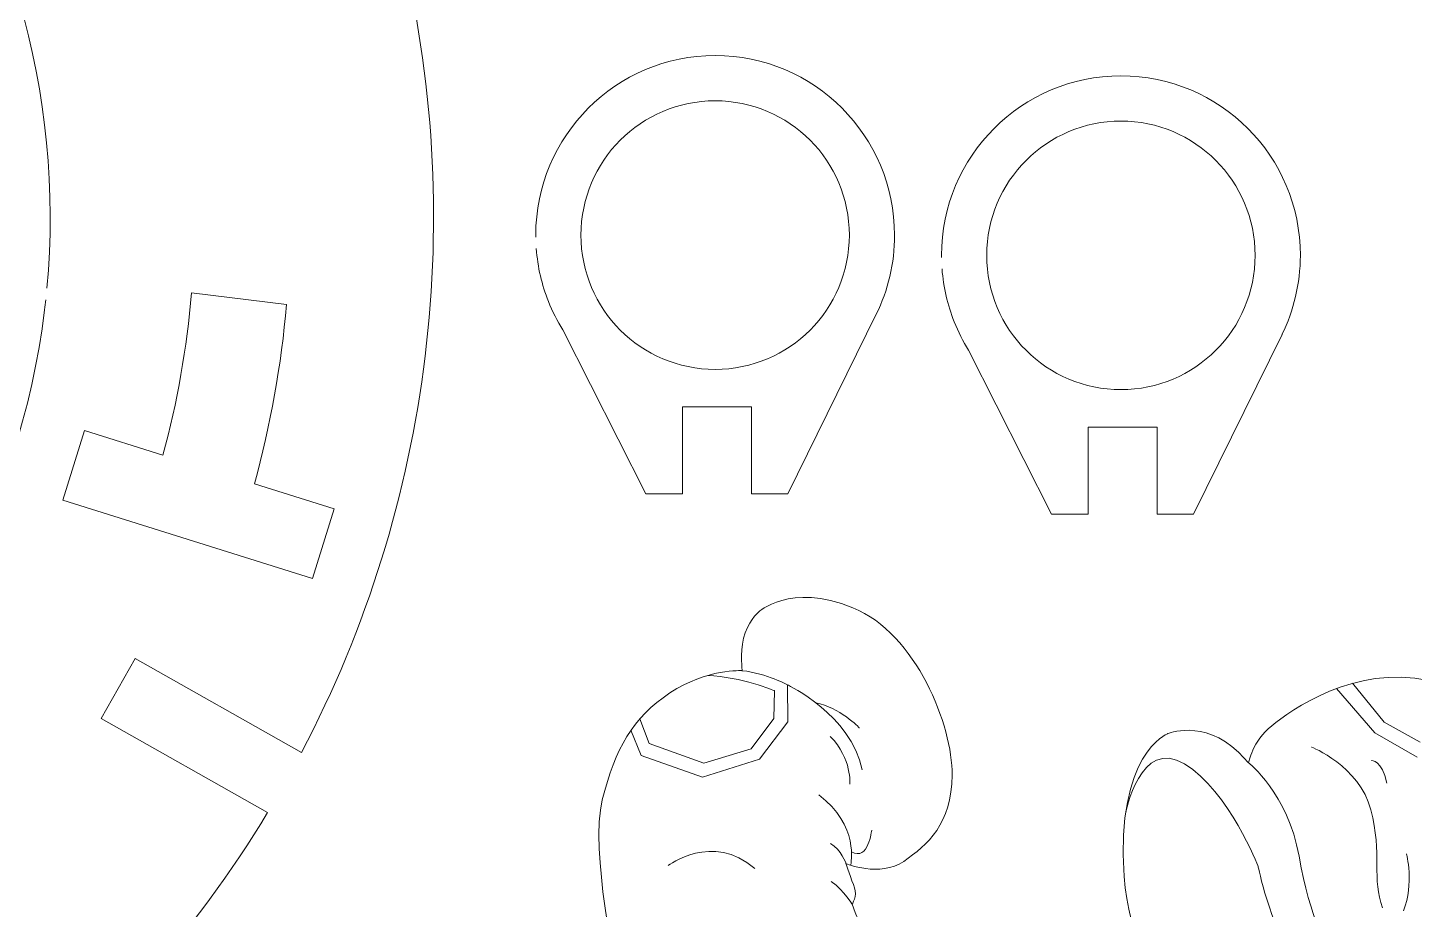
# Model space of a CAD drawing. Header units: centimetres. Extents: x -65 to 125, y -59 to 116.
# Drawn here: x 12.17 to 19.41, y 8.34 to 12.94 of the extents above; entities that cross this region are included whole.
import ezdxf

# ---------------------------------------------------------------- set-up
doc = ezdxf.new("R2010")
doc.units = ezdxf.units.CM
doc.header["$MEASUREMENT"] = 0
doc.layers.add('layer 1', color=7, linetype='Continuous')

msp = doc.modelspace()

# ---------------------------------------------------------------- linework, layer by layer
at = {"layer": 'layer 1', "color": 250, "lineweight": 9}
for points, knots in [([(-27.41654, 31.46228), (-27.41654, 31.46228), (26.77014, 31.46228), (26.77014, 31.46228), (26.77014, 31.46228), (26.77014, 31.46228), (26.77014, -20.81939), (26.77014, -20.81939), (26.77014, -20.81939), (26.77014, -20.81939), (-27.41654, -20.81939), (-27.41654, -20.81939), (-27.41654, -20.81939), (-27.41654, -20.81939), (-27.41654, 31.46228), (-27.41654, 31.46228)], [0, 0, 0, 0, 0.2, 0.2, 0.2, 0.2, 0.4, 0.4, 0.4, 0.4, 0.6, 0.6, 0.6, 0.6, 1, 1, 1, 1]), ([(16.59935, 11.44269), (16.59935, 11.44269), (16.59935, 11.44269), (16.59935, 11.44269), (16.59935, 11.44269), (16.6606, 11.56717), (16.69507, 11.70721), (16.69507, 11.85532), (16.69507, 11.85532), (16.69507, 11.85532), (16.69507, 11.85532), (16.69507, 11.85532), (16.69507, 11.85532), (16.69507, 12.37216), (16.27609, 12.79114), (15.75925, 12.79114), (15.75925, 12.79114), (15.75925, 12.79114), (15.75925, 12.79114), (15.75925, 12.79114), (15.75925, 12.79114), (15.24241, 12.79114), (14.82343, 12.37216), (14.82343, 11.85532)], [0, 0, 0, 0, 0.1428571, 0.1428571, 0.1428571, 0.1428571, 0.2857143, 0.2857143, 0.2857143, 0.2857143, 0.4285714, 0.4285714, 0.4285714, 0.4285714, 0.5714286, 0.5714286, 0.5714286, 0.5714286, 0.7142857, 0.7142857, 0.7142857, 0.7142857, 1, 1, 1, 1]), ([(18.71602, 11.33686), (18.71602, 11.33686), (18.71602, 11.33686), (18.71602, 11.33686), (18.71602, 11.33686), (18.77727, 11.46134), (18.81174, 11.60138), (18.81174, 11.74949), (18.81174, 11.74949), (18.81174, 11.74949), (18.81174, 11.74949), (18.81174, 11.74949), (18.81174, 11.74949), (18.81174, 12.26633), (18.39276, 12.68531), (17.87592, 12.68531), (17.87592, 12.68531), (17.87592, 12.68531), (17.87592, 12.68531), (17.87592, 12.68531), (17.87592, 12.68531), (17.35908, 12.68531), (16.9401, 12.26633), (16.9401, 11.74949)], [0, 0, 0, 0, 0.1428571, 0.1428571, 0.1428571, 0.1428571, 0.2857143, 0.2857143, 0.2857143, 0.2857143, 0.4285714, 0.4285714, 0.4285714, 0.4285714, 0.5714286, 0.5714286, 0.5714286, 0.5714286, 0.7142857, 0.7142857, 0.7142857, 0.7142857, 1, 1, 1, 1]), ([(14.82343, 11.85532), (14.82343, 11.85532), (14.82343, 11.85532), (14.82343, 11.85532), (14.82343, 11.85532), (14.82343, 11.85532), (14.82349, 11.84488), (14.82349, 11.84488)], [0, 0, 0, 0, 0.3333333, 0.3333333, 0.3333333, 0.3333333, 1, 1, 1, 1]), ([(16.9401, 11.74949), (16.9401, 11.74949), (16.9401, 11.74949), (16.9401, 11.74949), (16.9401, 11.74949), (16.9401, 11.74949), (16.94016, 11.73905), (16.94016, 11.73905)], [0, 0, 0, 0, 0.3333333, 0.3333333, 0.3333333, 0.3333333, 1, 1, 1, 1]), ([(12.26135, 11.46586), (12.26135, 11.46586), (12.26135, 11.46586), (12.26135, 11.46586), (12.26135, 11.46586), (12.26348, 11.48331), (12.26547, 11.50076), (12.26736, 11.51822)], [0, 0, 0, 0, 0.3333333, 0.3333333, 0.3333333, 0.3333333, 1, 1, 1, 1]), ([(14.88937, 11.50967), (14.88937, 11.50967), (14.88937, 11.50967), (14.88937, 11.50967), (14.88937, 11.50967), (14.88937, 11.50967), (14.88933, 11.50967), (14.88933, 11.50967)], [0, 0, 0, 0, 0.3333333, 0.3333333, 0.3333333, 0.3333333, 1, 1, 1, 1]), ([(14.88951, 11.50931), (14.88951, 11.50931), (14.88951, 11.50931), (14.88951, 11.50931), (14.88951, 11.50931), (14.91024, 11.45725), (14.93554, 11.4075), (14.96486, 11.36053)], [0, 0, 0, 0, 0.3333333, 0.3333333, 0.3333333, 0.3333333, 1, 1, 1, 1]), ([(16.13849, 10.50594), (16.13849, 10.50594), (16.13849, 10.50594), (16.13849, 10.50594), (16.13849, 10.50594), (16.13849, 10.50594), (16.59942, 11.44269), (16.59942, 11.44269)], [0, 0, 0, 0, 0.3333333, 0.3333333, 0.3333333, 0.3333333, 1, 1, 1, 1]), ([(16.59942, 11.44269), (16.59942, 11.44269), (16.59942, 11.44269), (16.59942, 11.44269), (16.59942, 11.44269), (16.59942, 11.44269), (16.59935, 11.44269), (16.59935, 11.44269)], [0, 0, 0, 0, 0.3333333, 0.3333333, 0.3333333, 0.3333333, 1, 1, 1, 1]), ([(14.96486, 11.36053), (14.96486, 11.36053), (14.96486, 11.36053), (14.96486, 11.36053), (14.96486, 11.36053), (14.96486, 11.36053), (15.39766, 10.50594), (15.39766, 10.50594)], [0, 0, 0, 0, 0.3333333, 0.3333333, 0.3333333, 0.3333333, 1, 1, 1, 1]), ([(17.00604, 11.40384), (17.00604, 11.40384), (17.00604, 11.40384), (17.00604, 11.40384), (17.00604, 11.40384), (17.00604, 11.40384), (17.006, 11.40384), (17.006, 11.40384)], [0, 0, 0, 0, 0.3333333, 0.3333333, 0.3333333, 0.3333333, 1, 1, 1, 1]), ([(17.00618, 11.40348), (17.00618, 11.40348), (17.00618, 11.40348), (17.00618, 11.40348), (17.00618, 11.40348), (17.02691, 11.35142), (17.05221, 11.30167), (17.08153, 11.2547)], [0, 0, 0, 0, 0.3333333, 0.3333333, 0.3333333, 0.3333333, 1, 1, 1, 1]), ([(18.25516, 10.40011), (18.25516, 10.40011), (18.25516, 10.40011), (18.25516, 10.40011), (18.25516, 10.40011), (18.25516, 10.40011), (18.71609, 11.33686), (18.71609, 11.33686)], [0, 0, 0, 0, 0.3333333, 0.3333333, 0.3333333, 0.3333333, 1, 1, 1, 1]), ([(18.71609, 11.33686), (18.71609, 11.33686), (18.71609, 11.33686), (18.71609, 11.33686), (18.71609, 11.33686), (18.71609, 11.33686), (18.71602, 11.33686), (18.71602, 11.33686)], [0, 0, 0, 0, 0.3333333, 0.3333333, 0.3333333, 0.3333333, 1, 1, 1, 1]), ([(17.08153, 11.2547), (17.08153, 11.2547), (17.08153, 11.2547), (17.08153, 11.2547), (17.08153, 11.2547), (17.08153, 11.2547), (17.51433, 10.40011), (17.51433, 10.40011)], [0, 0, 0, 0, 0.3333333, 0.3333333, 0.3333333, 0.3333333, 1, 1, 1, 1]), ([(15.58905, 10.50594), (15.58905, 10.50594), (15.58905, 10.50594), (15.58905, 10.50594), (15.58905, 10.50594), (15.58905, 10.50594), (15.58905, 10.96023), (15.58905, 10.96023)], [0, 0, 0, 0, 0.3333333, 0.3333333, 0.3333333, 0.3333333, 1, 1, 1, 1]), ([(15.58905, 10.96023), (15.58905, 10.96023), (15.58905, 10.96023), (15.58905, 10.96023), (15.58905, 10.96023), (15.58905, 10.96023), (15.94905, 10.96023), (15.94905, 10.96023)], [0, 0, 0, 0, 0.3333333, 0.3333333, 0.3333333, 0.3333333, 1, 1, 1, 1]), ([(15.94905, 10.96023), (15.94905, 10.96023), (15.94905, 10.96023), (15.94905, 10.96023), (15.94905, 10.96023), (15.94905, 10.96023), (15.94905, 10.50594), (15.94905, 10.50594)], [0, 0, 0, 0, 0.3333333, 0.3333333, 0.3333333, 0.3333333, 1, 1, 1, 1]), ([(17.70572, 10.40011), (17.70572, 10.40011), (17.70572, 10.40011), (17.70572, 10.40011), (17.70572, 10.40011), (17.70572, 10.40011), (17.70572, 10.8544), (17.70572, 10.8544)], [0, 0, 0, 0, 0.3333333, 0.3333333, 0.3333333, 0.3333333, 1, 1, 1, 1]), ([(17.70572, 10.8544), (17.70572, 10.8544), (17.70572, 10.8544), (17.70572, 10.8544), (17.70572, 10.8544), (17.70572, 10.8544), (18.06572, 10.8544), (18.06572, 10.8544)], [0, 0, 0, 0, 0.3333333, 0.3333333, 0.3333333, 0.3333333, 1, 1, 1, 1]), ([(18.06572, 10.8544), (18.06572, 10.8544), (18.06572, 10.8544), (18.06572, 10.8544), (18.06572, 10.8544), (18.06572, 10.8544), (18.06572, 10.40011), (18.06572, 10.40011)], [0, 0, 0, 0, 0.3333333, 0.3333333, 0.3333333, 0.3333333, 1, 1, 1, 1]), ([(15.39766, 10.50594), (15.39766, 10.50594), (15.39766, 10.50594), (15.39766, 10.50594), (15.39766, 10.50594), (15.39766, 10.50594), (15.58905, 10.50594), (15.58905, 10.50594)], [0, 0, 0, 0, 0.3333333, 0.3333333, 0.3333333, 0.3333333, 1, 1, 1, 1]), ([(15.94905, 10.50594), (15.94905, 10.50594), (15.94905, 10.50594), (15.94905, 10.50594), (15.94905, 10.50594), (15.94905, 10.50594), (16.13849, 10.50594), (16.13849, 10.50594)], [0, 0, 0, 0, 0.3333333, 0.3333333, 0.3333333, 0.3333333, 1, 1, 1, 1]), ([(17.51433, 10.40011), (17.51433, 10.40011), (17.51433, 10.40011), (17.51433, 10.40011), (17.51433, 10.40011), (17.51433, 10.40011), (17.70572, 10.40011), (17.70572, 10.40011)], [0, 0, 0, 0, 0.3333333, 0.3333333, 0.3333333, 0.3333333, 1, 1, 1, 1]), ([(18.06572, 10.40011), (18.06572, 10.40011), (18.06572, 10.40011), (18.06572, 10.40011), (18.06572, 10.40011), (18.06572, 10.40011), (18.25516, 10.40011), (18.25516, 10.40011)], [0, 0, 0, 0, 0.3333333, 0.3333333, 0.3333333, 0.3333333, 1, 1, 1, 1])]:
    msp.add_open_spline(points, degree=3, knots=knots, dxfattribs=at)
for points in [[(12.27334, 11.578), (12.36809, 12.59408), (12.07093, 13.60971), (11.44007, 14.41544)], [(13.60157, 9.15823), (14.28392, 10.45676), (14.46695, 11.96026), (14.11603, 13.38457)], [(14.82605, 11.78488), (14.83324, 11.68832), (14.85508, 11.59585), (14.88937, 11.50967)], [(16.94272, 11.67905), (16.94991, 11.58249), (16.97175, 11.49002), (17.00604, 11.40384)], [(14.88933, 11.50967), (14.88933, 11.50967), (14.88951, 11.50931), (14.88951, 11.50931)], [(10.75642, 8.79944), (11.5918, 9.45352), (12.13315, 10.41265), (12.26135, 11.46586)], [(17.006, 11.40384), (17.006, 11.40384), (17.00618, 11.40348), (17.00618, 11.40348)], [(12.5561, 9.33491), (12.5561, 9.33491), (12.73305, 9.64842), (12.73305, 9.64842)], [(13.60157, 9.15823), (13.60157, 9.15823), (12.73305, 9.64842), (12.73305, 9.64842)], [(13.42461, 8.84472), (13.42461, 8.84472), (12.5561, 9.33491), (12.5561, 9.33491)], [(11.98912, 7.22504), (12.56183, 7.67346), (13.04825, 8.22228), (13.42461, 8.84472)]]:
    msp.add_open_spline(points, degree=3, dxfattribs=at)
at = {"layer": 'layer 1', "color": 142, "lineweight": 9}
for points, knots in [([(15.75925, 12.55532), (15.37265, 12.55532), (15.05925, 12.24192), (15.05925, 11.85532), (15.05925, 11.85532), (15.05925, 11.46872), (15.37265, 11.15532), (15.75925, 11.15532), (15.75925, 11.15532), (16.14585, 11.15532), (16.45925, 11.46872), (16.45925, 11.85532), (16.45925, 11.85532), (16.45925, 12.24192), (16.14585, 12.55532), (15.75925, 12.55532)], [0, 0, 0, 0, 0.2, 0.2, 0.2, 0.2, 0.4, 0.4, 0.4, 0.4, 0.6, 0.6, 0.6, 0.6, 1, 1, 1, 1]), ([(15.75925, 12.55532), (15.37265, 12.55532), (15.05925, 12.24192), (15.05925, 11.85532), (15.05925, 11.85532), (15.05925, 11.46872), (15.37265, 11.15532), (15.75925, 11.15532), (15.75925, 11.15532), (16.14585, 11.15532), (16.45925, 11.46872), (16.45925, 11.85532), (16.45925, 11.85532), (16.45925, 12.24192), (16.14585, 12.55532), (15.75925, 12.55532)], [0, 0, 0, 0, 0.2, 0.2, 0.2, 0.2, 0.4, 0.4, 0.4, 0.4, 0.6, 0.6, 0.6, 0.6, 1, 1, 1, 1]), ([(15.75925, 12.55532), (15.37265, 12.55532), (15.05925, 12.24192), (15.05925, 11.85532), (15.05925, 11.85532), (15.05925, 11.46872), (15.37265, 11.15532), (15.75925, 11.15532), (15.75925, 11.15532), (16.14585, 11.15532), (16.45925, 11.46872), (16.45925, 11.85532), (16.45925, 11.85532), (16.45925, 12.24192), (16.14585, 12.55532), (15.75925, 12.55532)], [0, 0, 0, 0, 0.2, 0.2, 0.2, 0.2, 0.4, 0.4, 0.4, 0.4, 0.6, 0.6, 0.6, 0.6, 1, 1, 1, 1]), ([(15.75925, 12.55532), (15.37265, 12.55532), (15.05925, 12.24192), (15.05925, 11.85532), (15.05925, 11.85532), (15.05925, 11.46872), (15.37265, 11.15532), (15.75925, 11.15532), (15.75925, 11.15532), (16.14585, 11.15532), (16.45925, 11.46872), (16.45925, 11.85532), (16.45925, 11.85532), (16.45925, 12.24192), (16.14585, 12.55532), (15.75925, 12.55532)], [0, 0, 0, 0, 0.2, 0.2, 0.2, 0.2, 0.4, 0.4, 0.4, 0.4, 0.6, 0.6, 0.6, 0.6, 1, 1, 1, 1]), ([(15.75925, 12.55532), (15.37265, 12.55532), (15.05925, 12.24192), (15.05925, 11.85532), (15.05925, 11.85532), (15.05925, 11.46872), (15.37265, 11.15532), (15.75925, 11.15532), (15.75925, 11.15532), (16.14585, 11.15532), (16.45925, 11.46872), (16.45925, 11.85532), (16.45925, 11.85532), (16.45925, 12.24192), (16.14585, 12.55532), (15.75925, 12.55532)], [0, 0, 0, 0, 0.2, 0.2, 0.2, 0.2, 0.4, 0.4, 0.4, 0.4, 0.6, 0.6, 0.6, 0.6, 1, 1, 1, 1]), ([(15.75925, 12.55532), (15.37265, 12.55532), (15.05925, 12.24192), (15.05925, 11.85532), (15.05925, 11.85532), (15.05925, 11.46872), (15.37265, 11.15532), (15.75925, 11.15532), (15.75925, 11.15532), (16.14585, 11.15532), (16.45925, 11.46872), (16.45925, 11.85532), (16.45925, 11.85532), (16.45925, 12.24192), (16.14585, 12.55532), (15.75925, 12.55532)], [0, 0, 0, 0, 0.2, 0.2, 0.2, 0.2, 0.4, 0.4, 0.4, 0.4, 0.6, 0.6, 0.6, 0.6, 1, 1, 1, 1]), ([(15.75925, 12.55532), (15.37265, 12.55532), (15.05925, 12.24192), (15.05925, 11.85532), (15.05925, 11.85532), (15.05925, 11.46872), (15.37265, 11.15532), (15.75925, 11.15532), (15.75925, 11.15532), (16.14585, 11.15532), (16.45925, 11.46872), (16.45925, 11.85532), (16.45925, 11.85532), (16.45925, 12.24192), (16.14585, 12.55532), (15.75925, 12.55532)], [0, 0, 0, 0, 0.2, 0.2, 0.2, 0.2, 0.4, 0.4, 0.4, 0.4, 0.6, 0.6, 0.6, 0.6, 1, 1, 1, 1]), ([(15.75925, 12.55532), (15.37265, 12.55532), (15.05925, 12.24192), (15.05925, 11.85532), (15.05925, 11.85532), (15.05925, 11.46872), (15.37265, 11.15532), (15.75925, 11.15532), (15.75925, 11.15532), (16.14585, 11.15532), (16.45925, 11.46872), (16.45925, 11.85532), (16.45925, 11.85532), (16.45925, 12.24192), (16.14585, 12.55532), (15.75925, 12.55532)], [0, 0, 0, 0, 0.2, 0.2, 0.2, 0.2, 0.4, 0.4, 0.4, 0.4, 0.6, 0.6, 0.6, 0.6, 1, 1, 1, 1]), ([(15.75925, 12.55532), (15.37265, 12.55532), (15.05925, 12.24192), (15.05925, 11.85532), (15.05925, 11.85532), (15.05925, 11.46872), (15.37265, 11.15532), (15.75925, 11.15532), (15.75925, 11.15532), (16.14585, 11.15532), (16.45925, 11.46872), (16.45925, 11.85532), (16.45925, 11.85532), (16.45925, 12.24192), (16.14585, 12.55532), (15.75925, 12.55532)], [0, 0, 0, 0, 0.2, 0.2, 0.2, 0.2, 0.4, 0.4, 0.4, 0.4, 0.6, 0.6, 0.6, 0.6, 1, 1, 1, 1]), ([(15.75925, 12.55532), (15.37265, 12.55532), (15.05925, 12.24192), (15.05925, 11.85532), (15.05925, 11.85532), (15.05925, 11.46872), (15.37265, 11.15532), (15.75925, 11.15532), (15.75925, 11.15532), (16.14585, 11.15532), (16.45925, 11.46872), (16.45925, 11.85532), (16.45925, 11.85532), (16.45925, 12.24192), (16.14585, 12.55532), (15.75925, 12.55532)], [0, 0, 0, 0, 0.2, 0.2, 0.2, 0.2, 0.4, 0.4, 0.4, 0.4, 0.6, 0.6, 0.6, 0.6, 1, 1, 1, 1]), ([(15.75925, 12.55532), (15.37265, 12.55532), (15.05925, 12.24192), (15.05925, 11.85532), (15.05925, 11.85532), (15.05925, 11.46872), (15.37265, 11.15532), (15.75925, 11.15532), (15.75925, 11.15532), (16.14585, 11.15532), (16.45925, 11.46872), (16.45925, 11.85532), (16.45925, 11.85532), (16.45925, 12.24192), (16.14585, 12.55532), (15.75925, 12.55532)], [0, 0, 0, 0, 0.2, 0.2, 0.2, 0.2, 0.4, 0.4, 0.4, 0.4, 0.6, 0.6, 0.6, 0.6, 1, 1, 1, 1]), ([(15.75925, 12.55532), (15.37265, 12.55532), (15.05925, 12.24192), (15.05925, 11.85532), (15.05925, 11.85532), (15.05925, 11.46872), (15.37265, 11.15532), (15.75925, 11.15532), (15.75925, 11.15532), (16.14585, 11.15532), (16.45925, 11.46872), (16.45925, 11.85532), (16.45925, 11.85532), (16.45925, 12.24192), (16.14585, 12.55532), (15.75925, 12.55532)], [0, 0, 0, 0, 0.2, 0.2, 0.2, 0.2, 0.4, 0.4, 0.4, 0.4, 0.6, 0.6, 0.6, 0.6, 1, 1, 1, 1]), ([(15.75925, 12.55532), (15.37265, 12.55532), (15.05925, 12.24192), (15.05925, 11.85532), (15.05925, 11.85532), (15.05925, 11.46872), (15.37265, 11.15532), (15.75925, 11.15532), (15.75925, 11.15532), (16.14585, 11.15532), (16.45925, 11.46872), (16.45925, 11.85532), (16.45925, 11.85532), (16.45925, 12.24192), (16.14585, 12.55532), (15.75925, 12.55532)], [0, 0, 0, 0, 0.2, 0.2, 0.2, 0.2, 0.4, 0.4, 0.4, 0.4, 0.6, 0.6, 0.6, 0.6, 1, 1, 1, 1]), ([(15.75925, 12.55532), (15.37265, 12.55532), (15.05925, 12.24192), (15.05925, 11.85532), (15.05925, 11.85532), (15.05925, 11.46872), (15.37265, 11.15532), (15.75925, 11.15532), (15.75925, 11.15532), (16.14585, 11.15532), (16.45925, 11.46872), (16.45925, 11.85532), (16.45925, 11.85532), (16.45925, 12.24192), (16.14585, 12.55532), (15.75925, 12.55532)], [0, 0, 0, 0, 0.2, 0.2, 0.2, 0.2, 0.4, 0.4, 0.4, 0.4, 0.6, 0.6, 0.6, 0.6, 1, 1, 1, 1]), ([(15.75925, 12.55532), (15.37265, 12.55532), (15.05925, 12.24192), (15.05925, 11.85532), (15.05925, 11.85532), (15.05925, 11.46872), (15.37265, 11.15532), (15.75925, 11.15532), (15.75925, 11.15532), (16.14585, 11.15532), (16.45925, 11.46872), (16.45925, 11.85532), (16.45925, 11.85532), (16.45925, 12.24192), (16.14585, 12.55532), (15.75925, 12.55532)], [0, 0, 0, 0, 0.2, 0.2, 0.2, 0.2, 0.4, 0.4, 0.4, 0.4, 0.6, 0.6, 0.6, 0.6, 1, 1, 1, 1]), ([(15.75925, 12.55532), (15.37265, 12.55532), (15.05925, 12.24192), (15.05925, 11.85532), (15.05925, 11.85532), (15.05925, 11.46872), (15.37265, 11.15532), (15.75925, 11.15532), (15.75925, 11.15532), (16.14585, 11.15532), (16.45925, 11.46872), (16.45925, 11.85532), (16.45925, 11.85532), (16.45925, 12.24192), (16.14585, 12.55532), (15.75925, 12.55532)], [0, 0, 0, 0, 0.2, 0.2, 0.2, 0.2, 0.4, 0.4, 0.4, 0.4, 0.6, 0.6, 0.6, 0.6, 1, 1, 1, 1]), ([(15.75925, 12.55532), (15.37265, 12.55532), (15.05925, 12.24192), (15.05925, 11.85532), (15.05925, 11.85532), (15.05925, 11.46872), (15.37265, 11.15532), (15.75925, 11.15532), (15.75925, 11.15532), (16.14585, 11.15532), (16.45925, 11.46872), (16.45925, 11.85532), (16.45925, 11.85532), (16.45925, 12.24192), (16.14585, 12.55532), (15.75925, 12.55532)], [0, 0, 0, 0, 0.2, 0.2, 0.2, 0.2, 0.4, 0.4, 0.4, 0.4, 0.6, 0.6, 0.6, 0.6, 1, 1, 1, 1]), ([(15.75925, 12.55532), (15.37265, 12.55532), (15.05925, 12.24192), (15.05925, 11.85532), (15.05925, 11.85532), (15.05925, 11.46872), (15.37265, 11.15532), (15.75925, 11.15532), (15.75925, 11.15532), (16.14585, 11.15532), (16.45925, 11.46872), (16.45925, 11.85532), (16.45925, 11.85532), (16.45925, 12.24192), (16.14585, 12.55532), (15.75925, 12.55532)], [0, 0, 0, 0, 0.2, 0.2, 0.2, 0.2, 0.4, 0.4, 0.4, 0.4, 0.6, 0.6, 0.6, 0.6, 1, 1, 1, 1]), ([(15.75925, 12.55532), (15.37265, 12.55532), (15.05925, 12.24192), (15.05925, 11.85532), (15.05925, 11.85532), (15.05925, 11.46872), (15.37265, 11.15532), (15.75925, 11.15532), (15.75925, 11.15532), (16.14585, 11.15532), (16.45925, 11.46872), (16.45925, 11.85532), (16.45925, 11.85532), (16.45925, 12.24192), (16.14585, 12.55532), (15.75925, 12.55532)], [0, 0, 0, 0, 0.2, 0.2, 0.2, 0.2, 0.4, 0.4, 0.4, 0.4, 0.6, 0.6, 0.6, 0.6, 1, 1, 1, 1]), ([(15.75925, 12.55532), (15.37265, 12.55532), (15.05925, 12.24192), (15.05925, 11.85532), (15.05925, 11.85532), (15.05925, 11.46872), (15.37265, 11.15532), (15.75925, 11.15532), (15.75925, 11.15532), (16.14585, 11.15532), (16.45925, 11.46872), (16.45925, 11.85532), (16.45925, 11.85532), (16.45925, 12.24192), (16.14585, 12.55532), (15.75925, 12.55532)], [0, 0, 0, 0, 0.2, 0.2, 0.2, 0.2, 0.4, 0.4, 0.4, 0.4, 0.6, 0.6, 0.6, 0.6, 1, 1, 1, 1]), ([(15.75925, 12.55532), (15.37265, 12.55532), (15.05925, 12.24192), (15.05925, 11.85532), (15.05925, 11.85532), (15.05925, 11.46872), (15.37265, 11.15532), (15.75925, 11.15532), (15.75925, 11.15532), (16.14585, 11.15532), (16.45925, 11.46872), (16.45925, 11.85532), (16.45925, 11.85532), (16.45925, 12.24192), (16.14585, 12.55532), (15.75925, 12.55532)], [0, 0, 0, 0, 0.2, 0.2, 0.2, 0.2, 0.4, 0.4, 0.4, 0.4, 0.6, 0.6, 0.6, 0.6, 1, 1, 1, 1]), ([(17.87592, 12.44949), (17.48932, 12.44949), (17.17592, 12.13609), (17.17592, 11.74949), (17.17592, 11.74949), (17.17592, 11.36289), (17.48932, 11.04949), (17.87592, 11.04949), (17.87592, 11.04949), (18.26252, 11.04949), (18.57592, 11.36289), (18.57592, 11.74949), (18.57592, 11.74949), (18.57592, 12.13609), (18.26252, 12.44949), (17.87592, 12.44949)], [0, 0, 0, 0, 0.2, 0.2, 0.2, 0.2, 0.4, 0.4, 0.4, 0.4, 0.6, 0.6, 0.6, 0.6, 1, 1, 1, 1]), ([(17.87592, 12.44949), (17.48932, 12.44949), (17.17592, 12.13609), (17.17592, 11.74949), (17.17592, 11.74949), (17.17592, 11.36289), (17.48932, 11.04949), (17.87592, 11.04949), (17.87592, 11.04949), (18.26252, 11.04949), (18.57592, 11.36289), (18.57592, 11.74949), (18.57592, 11.74949), (18.57592, 12.13609), (18.26252, 12.44949), (17.87592, 12.44949)], [0, 0, 0, 0, 0.2, 0.2, 0.2, 0.2, 0.4, 0.4, 0.4, 0.4, 0.6, 0.6, 0.6, 0.6, 1, 1, 1, 1]), ([(17.87592, 12.44949), (17.48932, 12.44949), (17.17592, 12.13609), (17.17592, 11.74949), (17.17592, 11.74949), (17.17592, 11.36289), (17.48932, 11.04949), (17.87592, 11.04949), (17.87592, 11.04949), (18.26252, 11.04949), (18.57592, 11.36289), (18.57592, 11.74949), (18.57592, 11.74949), (18.57592, 12.13609), (18.26252, 12.44949), (17.87592, 12.44949)], [0, 0, 0, 0, 0.2, 0.2, 0.2, 0.2, 0.4, 0.4, 0.4, 0.4, 0.6, 0.6, 0.6, 0.6, 1, 1, 1, 1]), ([(17.87592, 12.44949), (17.48932, 12.44949), (17.17592, 12.13609), (17.17592, 11.74949), (17.17592, 11.74949), (17.17592, 11.36289), (17.48932, 11.04949), (17.87592, 11.04949), (17.87592, 11.04949), (18.26252, 11.04949), (18.57592, 11.36289), (18.57592, 11.74949), (18.57592, 11.74949), (18.57592, 12.13609), (18.26252, 12.44949), (17.87592, 12.44949)], [0, 0, 0, 0, 0.2, 0.2, 0.2, 0.2, 0.4, 0.4, 0.4, 0.4, 0.6, 0.6, 0.6, 0.6, 1, 1, 1, 1]), ([(17.87592, 12.44949), (17.48932, 12.44949), (17.17592, 12.13609), (17.17592, 11.74949), (17.17592, 11.74949), (17.17592, 11.36289), (17.48932, 11.04949), (17.87592, 11.04949), (17.87592, 11.04949), (18.26252, 11.04949), (18.57592, 11.36289), (18.57592, 11.74949), (18.57592, 11.74949), (18.57592, 12.13609), (18.26252, 12.44949), (17.87592, 12.44949)], [0, 0, 0, 0, 0.2, 0.2, 0.2, 0.2, 0.4, 0.4, 0.4, 0.4, 0.6, 0.6, 0.6, 0.6, 1, 1, 1, 1]), ([(17.87592, 12.44949), (17.48932, 12.44949), (17.17592, 12.13609), (17.17592, 11.74949), (17.17592, 11.74949), (17.17592, 11.36289), (17.48932, 11.04949), (17.87592, 11.04949), (17.87592, 11.04949), (18.26252, 11.04949), (18.57592, 11.36289), (18.57592, 11.74949), (18.57592, 11.74949), (18.57592, 12.13609), (18.26252, 12.44949), (17.87592, 12.44949)], [0, 0, 0, 0, 0.2, 0.2, 0.2, 0.2, 0.4, 0.4, 0.4, 0.4, 0.6, 0.6, 0.6, 0.6, 1, 1, 1, 1]), ([(17.87592, 12.44949), (17.48932, 12.44949), (17.17592, 12.13609), (17.17592, 11.74949), (17.17592, 11.74949), (17.17592, 11.36289), (17.48932, 11.04949), (17.87592, 11.04949), (17.87592, 11.04949), (18.26252, 11.04949), (18.57592, 11.36289), (18.57592, 11.74949), (18.57592, 11.74949), (18.57592, 12.13609), (18.26252, 12.44949), (17.87592, 12.44949)], [0, 0, 0, 0, 0.2, 0.2, 0.2, 0.2, 0.4, 0.4, 0.4, 0.4, 0.6, 0.6, 0.6, 0.6, 1, 1, 1, 1]), ([(17.87592, 12.44949), (17.48932, 12.44949), (17.17592, 12.13609), (17.17592, 11.74949), (17.17592, 11.74949), (17.17592, 11.36289), (17.48932, 11.04949), (17.87592, 11.04949), (17.87592, 11.04949), (18.26252, 11.04949), (18.57592, 11.36289), (18.57592, 11.74949), (18.57592, 11.74949), (18.57592, 12.13609), (18.26252, 12.44949), (17.87592, 12.44949)], [0, 0, 0, 0, 0.2, 0.2, 0.2, 0.2, 0.4, 0.4, 0.4, 0.4, 0.6, 0.6, 0.6, 0.6, 1, 1, 1, 1]), ([(17.87592, 12.44949), (17.48932, 12.44949), (17.17592, 12.13609), (17.17592, 11.74949), (17.17592, 11.74949), (17.17592, 11.36289), (17.48932, 11.04949), (17.87592, 11.04949), (17.87592, 11.04949), (18.26252, 11.04949), (18.57592, 11.36289), (18.57592, 11.74949), (18.57592, 11.74949), (18.57592, 12.13609), (18.26252, 12.44949), (17.87592, 12.44949)], [0, 0, 0, 0, 0.2, 0.2, 0.2, 0.2, 0.4, 0.4, 0.4, 0.4, 0.6, 0.6, 0.6, 0.6, 1, 1, 1, 1]), ([(17.87592, 12.44949), (17.48932, 12.44949), (17.17592, 12.13609), (17.17592, 11.74949), (17.17592, 11.74949), (17.17592, 11.36289), (17.48932, 11.04949), (17.87592, 11.04949), (17.87592, 11.04949), (18.26252, 11.04949), (18.57592, 11.36289), (18.57592, 11.74949), (18.57592, 11.74949), (18.57592, 12.13609), (18.26252, 12.44949), (17.87592, 12.44949)], [0, 0, 0, 0, 0.2, 0.2, 0.2, 0.2, 0.4, 0.4, 0.4, 0.4, 0.6, 0.6, 0.6, 0.6, 1, 1, 1, 1]), ([(17.87592, 12.44949), (17.48932, 12.44949), (17.17592, 12.13609), (17.17592, 11.74949), (17.17592, 11.74949), (17.17592, 11.36289), (17.48932, 11.04949), (17.87592, 11.04949), (17.87592, 11.04949), (18.26252, 11.04949), (18.57592, 11.36289), (18.57592, 11.74949), (18.57592, 11.74949), (18.57592, 12.13609), (18.26252, 12.44949), (17.87592, 12.44949)], [0, 0, 0, 0, 0.2, 0.2, 0.2, 0.2, 0.4, 0.4, 0.4, 0.4, 0.6, 0.6, 0.6, 0.6, 1, 1, 1, 1]), ([(17.87592, 12.44949), (17.48932, 12.44949), (17.17592, 12.13609), (17.17592, 11.74949), (17.17592, 11.74949), (17.17592, 11.36289), (17.48932, 11.04949), (17.87592, 11.04949), (17.87592, 11.04949), (18.26252, 11.04949), (18.57592, 11.36289), (18.57592, 11.74949), (18.57592, 11.74949), (18.57592, 12.13609), (18.26252, 12.44949), (17.87592, 12.44949)], [0, 0, 0, 0, 0.2, 0.2, 0.2, 0.2, 0.4, 0.4, 0.4, 0.4, 0.6, 0.6, 0.6, 0.6, 1, 1, 1, 1]), ([(17.87592, 12.44949), (17.48932, 12.44949), (17.17592, 12.13609), (17.17592, 11.74949), (17.17592, 11.74949), (17.17592, 11.36289), (17.48932, 11.04949), (17.87592, 11.04949), (17.87592, 11.04949), (18.26252, 11.04949), (18.57592, 11.36289), (18.57592, 11.74949), (18.57592, 11.74949), (18.57592, 12.13609), (18.26252, 12.44949), (17.87592, 12.44949)], [0, 0, 0, 0, 0.2, 0.2, 0.2, 0.2, 0.4, 0.4, 0.4, 0.4, 0.6, 0.6, 0.6, 0.6, 1, 1, 1, 1]), ([(17.87592, 12.44949), (17.48932, 12.44949), (17.17592, 12.13609), (17.17592, 11.74949), (17.17592, 11.74949), (17.17592, 11.36289), (17.48932, 11.04949), (17.87592, 11.04949), (17.87592, 11.04949), (18.26252, 11.04949), (18.57592, 11.36289), (18.57592, 11.74949), (18.57592, 11.74949), (18.57592, 12.13609), (18.26252, 12.44949), (17.87592, 12.44949)], [0, 0, 0, 0, 0.2, 0.2, 0.2, 0.2, 0.4, 0.4, 0.4, 0.4, 0.6, 0.6, 0.6, 0.6, 1, 1, 1, 1]), ([(17.87592, 12.44949), (17.48932, 12.44949), (17.17592, 12.13609), (17.17592, 11.74949), (17.17592, 11.74949), (17.17592, 11.36289), (17.48932, 11.04949), (17.87592, 11.04949), (17.87592, 11.04949), (18.26252, 11.04949), (18.57592, 11.36289), (18.57592, 11.74949), (18.57592, 11.74949), (18.57592, 12.13609), (18.26252, 12.44949), (17.87592, 12.44949)], [0, 0, 0, 0, 0.2, 0.2, 0.2, 0.2, 0.4, 0.4, 0.4, 0.4, 0.6, 0.6, 0.6, 0.6, 1, 1, 1, 1]), ([(17.87592, 12.44949), (17.48932, 12.44949), (17.17592, 12.13609), (17.17592, 11.74949), (17.17592, 11.74949), (17.17592, 11.36289), (17.48932, 11.04949), (17.87592, 11.04949), (17.87592, 11.04949), (18.26252, 11.04949), (18.57592, 11.36289), (18.57592, 11.74949), (18.57592, 11.74949), (18.57592, 12.13609), (18.26252, 12.44949), (17.87592, 12.44949)], [0, 0, 0, 0, 0.2, 0.2, 0.2, 0.2, 0.4, 0.4, 0.4, 0.4, 0.6, 0.6, 0.6, 0.6, 1, 1, 1, 1]), ([(17.87592, 12.44949), (17.48932, 12.44949), (17.17592, 12.13609), (17.17592, 11.74949), (17.17592, 11.74949), (17.17592, 11.36289), (17.48932, 11.04949), (17.87592, 11.04949), (17.87592, 11.04949), (18.26252, 11.04949), (18.57592, 11.36289), (18.57592, 11.74949), (18.57592, 11.74949), (18.57592, 12.13609), (18.26252, 12.44949), (17.87592, 12.44949)], [0, 0, 0, 0, 0.2, 0.2, 0.2, 0.2, 0.4, 0.4, 0.4, 0.4, 0.6, 0.6, 0.6, 0.6, 1, 1, 1, 1]), ([(17.87592, 12.44949), (17.48932, 12.44949), (17.17592, 12.13609), (17.17592, 11.74949), (17.17592, 11.74949), (17.17592, 11.36289), (17.48932, 11.04949), (17.87592, 11.04949), (17.87592, 11.04949), (18.26252, 11.04949), (18.57592, 11.36289), (18.57592, 11.74949), (18.57592, 11.74949), (18.57592, 12.13609), (18.26252, 12.44949), (17.87592, 12.44949)], [0, 0, 0, 0, 0.2, 0.2, 0.2, 0.2, 0.4, 0.4, 0.4, 0.4, 0.6, 0.6, 0.6, 0.6, 1, 1, 1, 1]), ([(17.87592, 12.44949), (17.48932, 12.44949), (17.17592, 12.13609), (17.17592, 11.74949), (17.17592, 11.74949), (17.17592, 11.36289), (17.48932, 11.04949), (17.87592, 11.04949), (17.87592, 11.04949), (18.26252, 11.04949), (18.57592, 11.36289), (18.57592, 11.74949), (18.57592, 11.74949), (18.57592, 12.13609), (18.26252, 12.44949), (17.87592, 12.44949)], [0, 0, 0, 0, 0.2, 0.2, 0.2, 0.2, 0.4, 0.4, 0.4, 0.4, 0.6, 0.6, 0.6, 0.6, 1, 1, 1, 1]), ([(17.87592, 12.44949), (17.48932, 12.44949), (17.17592, 12.13609), (17.17592, 11.74949), (17.17592, 11.74949), (17.17592, 11.36289), (17.48932, 11.04949), (17.87592, 11.04949), (17.87592, 11.04949), (18.26252, 11.04949), (18.57592, 11.36289), (18.57592, 11.74949), (18.57592, 11.74949), (18.57592, 12.13609), (18.26252, 12.44949), (17.87592, 12.44949)], [0, 0, 0, 0, 0.2, 0.2, 0.2, 0.2, 0.4, 0.4, 0.4, 0.4, 0.6, 0.6, 0.6, 0.6, 1, 1, 1, 1]), ([(17.87592, 12.44949), (17.48932, 12.44949), (17.17592, 12.13609), (17.17592, 11.74949), (17.17592, 11.74949), (17.17592, 11.36289), (17.48932, 11.04949), (17.87592, 11.04949), (17.87592, 11.04949), (18.26252, 11.04949), (18.57592, 11.36289), (18.57592, 11.74949), (18.57592, 11.74949), (18.57592, 12.13609), (18.26252, 12.44949), (17.87592, 12.44949)], [0, 0, 0, 0, 0.2, 0.2, 0.2, 0.2, 0.4, 0.4, 0.4, 0.4, 0.6, 0.6, 0.6, 0.6, 1, 1, 1, 1]), ([(16.47777, 9.91248), (16.47777, 9.91248), (16.47777, 9.91248), (16.47777, 9.91248), (16.47777, 9.91248), (16.14722, 10.04654), (15.98524, 9.88938), (15.98524, 9.88938)], [0, 0, 0, 0, 0.3333333, 0.3333333, 0.3333333, 0.3333333, 1, 1, 1, 1]), ([(16.74274, 8.59071), (16.74274, 8.59071), (16.74274, 8.59071), (16.74274, 8.59071), (16.74274, 8.59071), (16.86732, 8.67591), (16.99327, 8.78425), (16.99554, 9.04051), (16.99554, 9.04051), (16.99554, 9.04051), (16.99554, 9.04051), (16.99554, 9.04051), (16.99554, 9.04051), (16.99781, 9.29677), (16.80832, 9.77841), (16.47777, 9.91248)], [0, 0, 0, 0, 0.2, 0.2, 0.2, 0.2, 0.4, 0.4, 0.4, 0.4, 0.6, 0.6, 0.6, 0.6, 1, 1, 1, 1]), ([(15.98524, 9.88938), (15.98524, 9.88938), (15.98524, 9.88938), (15.98524, 9.88938), (15.98524, 9.88938), (15.98524, 9.88938), (15.9252, 9.83518), (15.90742, 9.75333)], [0, 0, 0, 0, 0.3333333, 0.3333333, 0.3333333, 0.3333333, 1, 1, 1, 1]), ([(15.90742, 9.75333), (15.90742, 9.75333), (15.90742, 9.75333), (15.90742, 9.75333), (15.90742, 9.75333), (15.88963, 9.67149), (15.89981, 9.58464), (15.89981, 9.58464)], [0, 0, 0, 0, 0.3333333, 0.3333333, 0.3333333, 0.3333333, 1, 1, 1, 1]), ([(15.89981, 9.58464), (15.89981, 9.58464), (15.89981, 9.58464), (15.89981, 9.58464), (15.89981, 9.58464), (15.89981, 9.58464), (15.71786, 9.5974), (15.5231, 9.46834), (15.5231, 9.46834), (15.5231, 9.46834), (15.5231, 9.46834), (15.5231, 9.46834), (15.5231, 9.46834), (15.32834, 9.33928), (15.23724, 9.17908), (15.17051, 8.91175)], [0, 0, 0, 0, 0.2, 0.2, 0.2, 0.2, 0.4, 0.4, 0.4, 0.4, 0.6, 0.6, 0.6, 0.6, 1, 1, 1, 1]), ([(18.66246, 9.29712), (18.66246, 9.29712), (18.66246, 9.29712), (18.66246, 9.29712), (18.66246, 9.29712), (18.76334, 9.37783), (19.09134, 9.6174), (19.4805, 9.53305)], [0, 0, 0, 0, 0.3333333, 0.3333333, 0.3333333, 0.3333333, 1, 1, 1, 1]), ([(18.11902, 9.25553), (18.11902, 9.25553), (18.11902, 9.25553), (18.11902, 9.25553), (18.11902, 9.25553), (18.11902, 9.25553), (18.30366, 9.33613), (18.48992, 9.15907)], [0, 0, 0, 0, 0.3333333, 0.3333333, 0.3333333, 0.3333333, 1, 1, 1, 1]), ([(18.54172, 9.10467), (18.54172, 9.10467), (18.54172, 9.10467), (18.54172, 9.10467), (18.54172, 9.10467), (18.54172, 9.10467), (18.56158, 9.2164), (18.66246, 9.29712)], [0, 0, 0, 0, 0.3333333, 0.3333333, 0.3333333, 0.3333333, 1, 1, 1, 1]), ([(18.44808, 7.56069), (18.44808, 7.56069), (18.44808, 7.56069), (18.44808, 7.56069), (18.44808, 7.56069), (18.44808, 7.56069), (17.93707, 7.87384), (17.8927, 8.51234), (17.8927, 8.51234), (17.8927, 8.51234), (17.8927, 8.51234), (17.8927, 8.51234), (17.8927, 8.51234), (17.84833, 9.15084), (18.11902, 9.25553), (18.11902, 9.25553)], [0, 0, 0, 0, 0.2, 0.2, 0.2, 0.2, 0.4, 0.4, 0.4, 0.4, 0.6, 0.6, 0.6, 0.6, 1, 1, 1, 1]), ([(15.17051, 8.91175), (15.17051, 8.91175), (15.17051, 8.91175), (15.17051, 8.91175), (15.17051, 8.91175), (15.10379, 8.64442), (15.24743, 8.00584), (15.24743, 8.00584)], [0, 0, 0, 0, 0.3333333, 0.3333333, 0.3333333, 0.3333333, 1, 1, 1, 1]), ([(16.44134, 8.57903), (16.44134, 8.57903), (16.44134, 8.57903), (16.44134, 8.57903), (16.44134, 8.57903), (16.44134, 8.57903), (16.61815, 8.50552), (16.74274, 8.59071)], [0, 0, 0, 0, 0.3333333, 0.3333333, 0.3333333, 0.3333333, 1, 1, 1, 1]), ([(16.48624, 8.45236), (16.48624, 8.45236), (16.48624, 8.45236), (16.48624, 8.45236), (16.48624, 8.45236), (16.47157, 8.49413), (16.44134, 8.57903), (16.44134, 8.57903)], [0, 0, 0, 0, 0.3333333, 0.3333333, 0.3333333, 0.3333333, 1, 1, 1, 1]), ([(16.47391, 8.36586), (16.47391, 8.36586), (16.47391, 8.36586), (16.47391, 8.36586), (16.47391, 8.36586), (16.47391, 8.36586), (16.50091, 8.41059), (16.48624, 8.45236)], [0, 0, 0, 0, 0.3333333, 0.3333333, 0.3333333, 0.3333333, 1, 1, 1, 1]), ([(16.54862, 8.1579), (16.54862, 8.1579), (16.54862, 8.1579), (16.54862, 8.1579), (16.54862, 8.1579), (16.50165, 8.30258), (16.47391, 8.36586), (16.47391, 8.36586)], [0, 0, 0, 0, 0.3333333, 0.3333333, 0.3333333, 0.3333333, 1, 1, 1, 1])]:
    msp.add_open_spline(points, degree=3, knots=knots, dxfattribs=at)
for points in [[(15.75925, 12.55532), (15.75925, 12.55532), (15.75925, 12.55532), (15.75925, 12.55532)], [(15.75925, 12.55532), (15.75925, 12.55532), (15.75925, 12.55532), (15.75925, 12.55532)], [(17.87592, 12.44949), (17.87592, 12.44949), (17.87592, 12.44949), (17.87592, 12.44949)], [(17.87592, 12.44949), (17.87592, 12.44949), (17.87592, 12.44949), (17.87592, 12.44949)], [(15.05925, 11.85532), (15.05925, 11.85532), (15.05925, 11.85532), (15.05925, 11.85532)], [(16.45925, 11.85532), (16.45925, 11.85532), (16.45925, 11.85532), (16.45925, 11.85532)], [(17.17592, 11.74949), (17.17592, 11.74949), (17.17592, 11.74949), (17.17592, 11.74949)], [(18.57592, 11.74949), (18.57592, 11.74949), (18.57592, 11.74949), (18.57592, 11.74949)], [(12.87889, 10.70818), (12.95377, 10.98504), (13.00344, 11.26812), (13.0273, 11.55394)], [(13.52352, 11.49355), (13.52352, 11.49355), (13.02719, 11.55397), (13.02719, 11.55397)], [(13.35587, 10.55847), (13.43988, 10.86445), (13.49599, 11.17743), (13.52352, 11.49355)], [(15.75925, 11.15532), (15.75925, 11.15532), (15.75925, 11.15532), (15.75925, 11.15532)], [(17.87592, 11.04949), (17.87592, 11.04949), (17.87592, 11.04949), (17.87592, 11.04949)], [(12.3558, 10.47408), (12.3558, 10.47408), (12.4696, 10.83664), (12.4696, 10.83664)], [(12.4696, 10.83664), (12.4696, 10.83664), (12.87889, 10.70818), (12.87889, 10.70818)], [(13.35587, 10.55847), (13.35587, 10.55847), (13.77207, 10.42784), (13.77207, 10.42784)], [(13.65827, 10.06528), (13.65827, 10.06528), (12.3558, 10.47408), (12.3558, 10.47408)], [(13.77207, 10.42784), (13.77207, 10.42784), (13.65827, 10.06528), (13.65827, 10.06528)], [(18.48992, 9.15907), (18.48992, 9.15907), (18.54172, 9.10467), (18.54172, 9.10467)]]:
    msp.add_open_spline(points, degree=3, dxfattribs=at)
at = {"layer": 'layer 1', "color": 242, "lineweight": 9}
for points in [[(16.06874, 9.48005), (16.06874, 9.48005), (16.06874, 9.48005), (16.06874, 9.48005), (16.06874, 9.48005), (16.06874, 9.48005), (15.89496, 9.55275), (15.72014, 9.55967)], [(16.1372, 9.5102), (16.1372, 9.5102), (16.1372, 9.5102), (16.1372, 9.5102), (16.1372, 9.5102), (16.1372, 9.5102), (16.03032, 9.56888), (15.89981, 9.58464)], [(16.0653, 9.33541), (16.0653, 9.33541), (16.0653, 9.33541), (16.0653, 9.33541), (16.0653, 9.33541), (16.0653, 9.33541), (16.06874, 9.48005), (16.06874, 9.48005)], [(16.13916, 9.31871), (16.13916, 9.31871), (16.13916, 9.31871), (16.13916, 9.31871), (16.13916, 9.31871), (16.13916, 9.31871), (16.1372, 9.5102), (16.1372, 9.5102)], [(15.94654, 9.17749), (15.94654, 9.17749), (15.94654, 9.17749), (15.94654, 9.17749), (15.94654, 9.17749), (15.94654, 9.17749), (16.0653, 9.33541), (16.0653, 9.33541)], [(15.9901, 9.1226), (15.9901, 9.1226), (15.9901, 9.1226), (15.9901, 9.1226), (15.9901, 9.1226), (15.9901, 9.1226), (16.13916, 9.31871), (16.13916, 9.31871)], [(19.2008, 9.26019), (19.2008, 9.26019), (19.2008, 9.26019), (19.2008, 9.26019), (19.2008, 9.26019), (19.2008, 9.26019), (19.42058, 9.13405), (19.42058, 9.13405)], [(19.24985, 9.31681), (19.24985, 9.31681), (19.24985, 9.31681), (19.24985, 9.31681), (19.24985, 9.31681), (19.24985, 9.31681), (19.43717, 9.21266), (19.43717, 9.21266)], [(15.41558, 9.20583), (15.41558, 9.20583), (15.41558, 9.20583), (15.41558, 9.20583), (15.41558, 9.20583), (15.41558, 9.20583), (15.69988, 9.10271), (15.69988, 9.10271)], [(15.37312, 9.14324), (15.37312, 9.14324), (15.37312, 9.14324), (15.37312, 9.14324), (15.37312, 9.14324), (15.37312, 9.14324), (15.694, 9.03008), (15.694, 9.03008)], [(15.694, 9.03008), (15.694, 9.03008), (15.694, 9.03008), (15.694, 9.03008), (15.694, 9.03008), (15.694, 9.03008), (15.9901, 9.1226), (15.9901, 9.1226)], [(15.69988, 9.10271), (15.69988, 9.10271), (15.69988, 9.10271), (15.69988, 9.10271), (15.69988, 9.10271), (15.69988, 9.10271), (15.94654, 9.17749), (15.94654, 9.17749)], [(18.20828, 9.09821), (18.20828, 9.09821), (18.20828, 9.09821), (18.20828, 9.09821), (18.20828, 9.09821), (18.44045, 8.95493), (18.59179, 8.56443), (18.59179, 8.56443)], [(19.17975, 8.85934), (19.17975, 8.85934), (19.17975, 8.85934), (19.17975, 8.85934), (19.17975, 8.85934), (19.24012, 8.63001), (19.18296, 8.49576), (19.24083, 8.34898)], [(18.80505, 8.61688), (18.80505, 8.61688), (18.80505, 8.61688), (18.80505, 8.61688), (18.80505, 8.61688), (18.86292, 8.28903), (18.95665, 8.12955), (18.95665, 8.12955)], [(18.59179, 8.56443), (18.59179, 8.56443), (18.59179, 8.56443), (18.59179, 8.56443), (18.59179, 8.56443), (18.59179, 8.56443), (18.65289, 8.24997), (18.77715, 8.09965)]]:
    msp.add_open_spline(points, degree=3, knots=[0, 0, 0, 0, 0.3333333, 0.3333333, 0.3333333, 0.3333333, 1, 1, 1, 1], dxfattribs=at)
for points in [[(16.1372, 9.5102), (16.1372, 9.5102), (16.46917, 9.35489), (16.526, 9.06746)], [(18.99952, 9.49123), (18.99952, 9.49123), (19.2008, 9.26019), (19.2008, 9.26019)], [(19.08402, 9.51864), (19.08402, 9.51864), (19.24985, 9.31681), (19.24985, 9.31681)], [(16.51215, 9.28607), (16.51215, 9.28607), (16.40495, 9.39599), (16.28514, 9.41674)], [(15.36617, 9.3333), (15.36617, 9.3333), (15.41558, 9.20583), (15.41558, 9.20583)], [(15.32009, 9.27432), (15.32009, 9.27432), (15.37312, 9.14324), (15.37312, 9.14324)], [(16.46115, 8.99316), (16.46115, 8.99316), (16.4757, 9.12375), (16.35872, 9.24211)], [(17.89982, 8.83946), (17.89982, 8.83946), (17.97611, 9.24149), (18.20828, 9.09821)], [(18.86922, 9.18672), (18.86922, 9.18672), (19.11937, 9.08866), (19.17975, 8.85934)], [(19.18258, 9.11591), (19.18258, 9.11591), (19.23819, 9.12139), (19.26261, 8.9975)], [(18.54172, 9.10467), (18.54172, 9.10467), (18.74717, 8.94473), (18.80505, 8.61688)], [(16.4659, 8.57041), (16.46762, 8.57792), (16.51234, 8.77955), (16.29923, 8.93688)], [(16.57599, 8.75329), (16.57599, 8.75329), (16.55907, 8.59064), (16.47058, 8.64017)], [(15.51374, 8.56854), (15.51374, 8.56854), (15.74541, 8.74493), (15.9654, 8.55334)], [(16.44134, 8.57903), (16.44134, 8.57903), (16.41773, 8.65288), (16.36087, 8.68358)], [(19.36533, 8.63051), (19.36533, 8.63051), (19.40601, 8.4738), (19.34992, 8.33289)], [(16.47391, 8.36586), (16.47391, 8.36586), (16.43718, 8.4331), (16.3639, 8.48601)]]:
    msp.add_open_spline(points, degree=3, dxfattribs=at)

doc.saveas('drawing.dxf')
